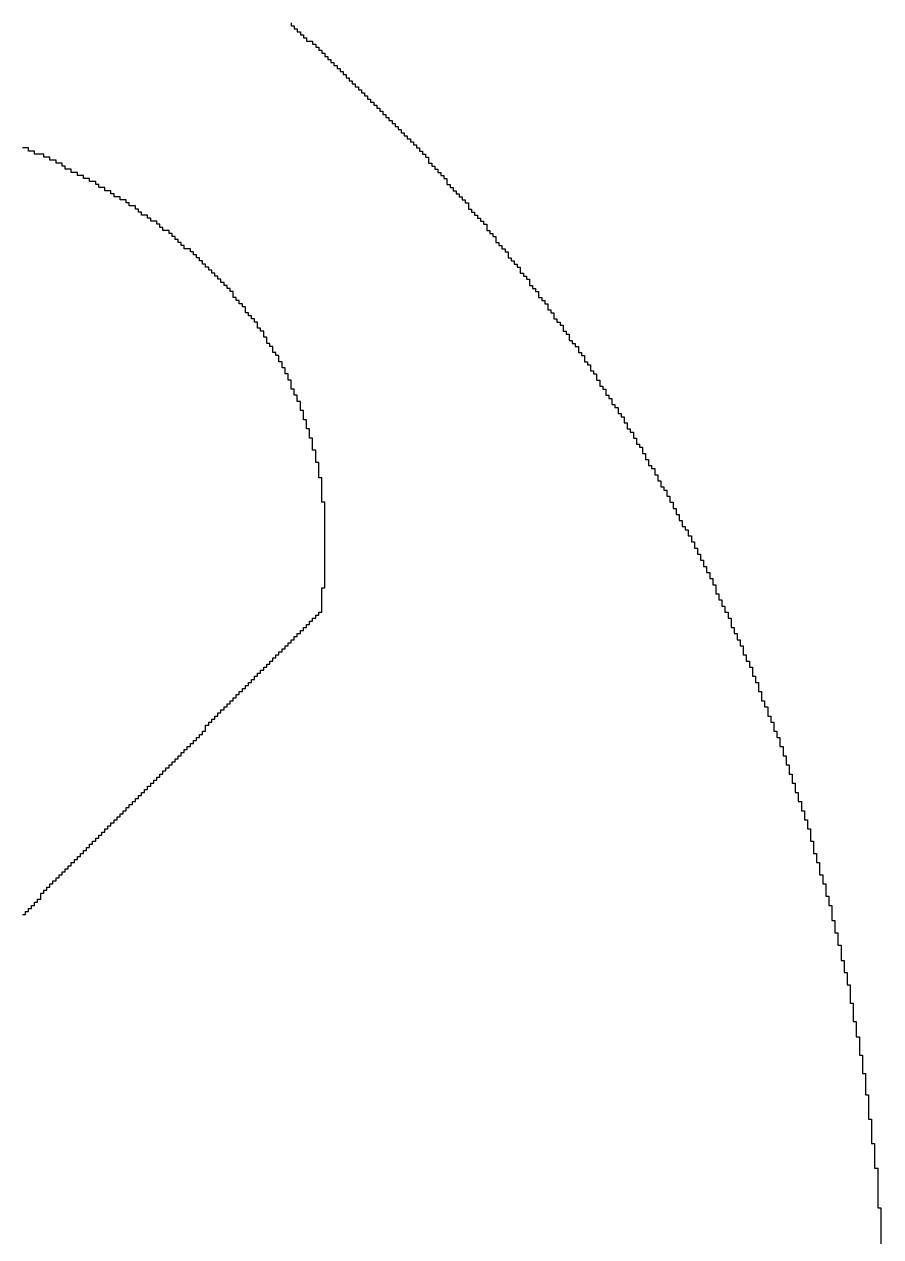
# Model space of a CAD drawing. Header units: millimetres. Extents: x -3.3 to 49.3, y -30.5 to 0.
# Drawn here: x 29.352 to 30.713, y -3.831 to -1.904 of the extents above; entities that cross this region are included whole.
import ezdxf

# ---------------------------------------------------------------- set-up
doc = ezdxf.new("R2010")
doc.units = ezdxf.units.MM
doc.layers.add('TopOverlay', color=2, linetype='Continuous')

msp = doc.modelspace()

# ---------------------------------------------------------------- linework, layer by layer
at = {"layer": 'TopOverlay'}
for p, q in [((29.776, -1.9015), (29.776, -1.9063)), ((29.776, -1.9063), (29.7809, -1.9063)), ((29.7809, -1.9063), (29.7809, -1.9112)), ((29.7809, -1.9112), (29.7857, -1.9112)), ((29.7857, -1.9112), (29.7857, -1.916)), ((29.7857, -1.916), (29.7906, -1.916)), ((29.7906, -1.916), (29.7906, -1.9209)), ((29.7906, -1.9209), (29.7954, -1.9209)), ((29.7954, -1.9209), (29.7954, -1.9257)), ((29.7954, -1.9257), (29.8003, -1.9257)), ((29.8003, -1.9257), (29.8003, -1.9306)), ((29.8003, -1.9306), (29.81, -1.9306)), ((29.81, -1.9306), (29.81, -1.9354)), ((29.81, -1.9354), (29.8149, -1.9354)), ((29.8149, -1.9354), (29.8149, -1.9403)), ((29.8149, -1.9403), (29.8197, -1.9403)), ((29.8197, -1.9403), (29.8197, -1.9451)), ((29.8197, -1.9451), (29.8246, -1.9451)), ((29.8246, -1.9451), (29.8246, -1.95)), ((29.8246, -1.95), (29.8294, -1.95)), ((29.8294, -1.95), (29.8294, -1.9549)), ((29.8294, -1.9549), (29.8343, -1.9549)), ((29.8343, -1.9549), (29.8343, -1.9597)), ((29.8343, -1.9597), (29.8391, -1.9597)), ((29.8391, -1.9597), (29.8391, -1.9646)), ((29.8391, -1.9646), (29.844, -1.9646)), ((29.844, -1.9646), (29.844, -1.9694)), ((29.844, -1.9694), (29.8488, -1.9694)), ((29.8488, -1.9694), (29.8488, -1.9743)), ((29.8488, -1.9743), (29.8537, -1.9743)), ((29.8537, -1.9743), (29.8537, -1.9791)), ((29.8537, -1.9791), (29.8585, -1.9791)), ((29.8585, -1.9791), (29.8585, -1.984)), ((29.8585, -1.984), (29.8634, -1.984)), ((29.8634, -1.984), (29.8634, -1.9888)), ((29.8634, -1.9888), (29.8682, -1.9888)), ((29.8682, -1.9888), (29.8682, -1.9937)), ((29.8682, -1.9937), (29.8731, -1.9937)), ((29.8731, -1.9937), (29.8731, -1.9985)), ((29.8731, -1.9985), (29.8779, -1.9985)), ((29.8779, -1.9985), (29.8779, -2.0034)), ((29.8779, -2.0034), (29.8828, -2.0034)), ((29.8828, -2.0034), (29.8828, -2.0082)), ((29.8828, -2.0082), (29.8876, -2.0082)), ((29.8876, -2.0082), (29.8876, -2.0131)), ((29.8876, -2.0131), (29.8925, -2.0131)), ((29.8925, -2.0131), (29.8925, -2.0179)), ((29.8925, -2.0179), (29.8974, -2.0179)), ((29.8974, -2.0179), (29.8974, -2.0228)), ((29.8974, -2.0228), (29.9022, -2.0228)), ((29.9022, -2.0228), (29.9022, -2.0276)), ((29.9022, -2.0276), (29.9071, -2.0276)), ((29.9071, -2.0276), (29.9071, -2.0325)), ((29.9071, -2.0325), (29.9119, -2.0325)), ((29.9119, -2.0325), (29.9119, -2.0374)), ((29.9119, -2.0374), (29.9168, -2.0374)), ((29.9168, -2.0374), (29.9168, -2.0422)), ((29.9168, -2.0422), (29.9216, -2.0422)), ((29.9216, -2.0422), (29.9216, -2.0471)), ((29.9216, -2.0471), (29.9265, -2.0471)), ((29.9265, -2.0471), (29.9265, -2.0519)), ((29.9265, -2.0519), (29.9313, -2.0519)), ((29.9313, -2.0519), (29.9313, -2.0568)), ((29.9313, -2.0568), (29.9362, -2.0568)), ((29.9362, -2.0568), (29.9362, -2.0616)), ((29.9362, -2.0616), (29.941, -2.0616)), ((29.941, -2.0616), (29.941, -2.0665)), ((29.941, -2.0665), (29.9459, -2.0665)), ((29.9459, -2.0665), (29.9459, -2.0713)), ((29.9459, -2.0713), (29.9507, -2.0713)), ((29.9507, -2.0713), (29.9507, -2.0762)), ((29.9507, -2.0762), (29.9556, -2.0762)), ((29.9556, -2.0762), (29.9556, -2.081)), ((29.9556, -2.081), (29.9604, -2.081)), ((29.9604, -2.081), (29.9604, -2.0859)), ((29.9604, -2.0859), (29.9653, -2.0859)), ((29.9653, -2.0859), (29.9653, -2.0907)), ((29.9653, -2.0907), (29.9701, -2.0907)), ((29.9701, -2.0907), (29.9701, -2.0956)), ((29.9701, -2.0956), (29.975, -2.0956)), ((29.975, -2.0956), (29.975, -2.1004)), ((29.3587, -2.1004), (29.349, -2.1004)), ((29.3587, -2.1053), (29.3587, -2.1004)), ((29.3684, -2.1053), (29.3587, -2.1053)), ((29.3684, -2.1101), (29.3684, -2.1053)), ((29.3829, -2.1101), (29.3684, -2.1101)), ((29.3829, -2.115), (29.3829, -2.1101)), ((29.3926, -2.115), (29.3829, -2.115)), ((29.3926, -2.1199), (29.3926, -2.115)), ((29.975, -2.1004), (29.9799, -2.1004)), ((29.9799, -2.1004), (29.9799, -2.1053)), ((29.9799, -2.1053), (29.9847, -2.1053)), ((29.9847, -2.1053), (29.9847, -2.1101)), ((29.9847, -2.1101), (29.9896, -2.1101)), ((29.9896, -2.1101), (29.9896, -2.115)), ((29.9896, -2.115), (29.9944, -2.115)), ((29.9944, -2.115), (29.9944, -2.1247)), ((29.4024, -2.1199), (29.3926, -2.1199)), ((29.4024, -2.1247), (29.4024, -2.1199)), ((29.4121, -2.1247), (29.4024, -2.1247)), ((29.4121, -2.1296), (29.4121, -2.1247)), ((29.4169, -2.1296), (29.4121, -2.1296)), ((29.4169, -2.1344), (29.4169, -2.1296)), ((29.4266, -2.1344), (29.4169, -2.1344)), ((29.4266, -2.1393), (29.4266, -2.1344)), ((29.9944, -2.1247), (29.9993, -2.1247)), ((29.9993, -2.1247), (29.9993, -2.1296)), ((29.9993, -2.1296), (30.0041, -2.1296)), ((30.0041, -2.1296), (30.0041, -2.1344)), ((30.0041, -2.1344), (30.009, -2.1344)), ((30.009, -2.1344), (30.009, -2.1393)), ((29.4363, -2.1393), (29.4266, -2.1393)), ((29.4363, -2.1441), (29.4363, -2.1393)), ((29.446, -2.1441), (29.4363, -2.1441)), ((29.446, -2.149), (29.446, -2.1441)), ((29.4557, -2.149), (29.446, -2.149)), ((29.4557, -2.1538), (29.4557, -2.149)), ((29.4654, -2.1538), (29.4557, -2.1538)), ((29.4654, -2.1587), (29.4654, -2.1538)), ((30.009, -2.1393), (30.0138, -2.1393)), ((30.0138, -2.1393), (30.0138, -2.1441)), ((30.0138, -2.1441), (30.0187, -2.1441)), ((30.0187, -2.1441), (30.0187, -2.149)), ((30.0187, -2.149), (30.0235, -2.149)), ((30.0235, -2.149), (30.0235, -2.1587)), ((29.4703, -2.1587), (29.4654, -2.1587)), ((29.4703, -2.1635), (29.4703, -2.1587)), ((29.48, -2.1635), (29.4703, -2.1635)), ((29.48, -2.1684), (29.48, -2.1635)), ((29.4897, -2.1684), (29.48, -2.1684)), ((29.4897, -2.1732), (29.4897, -2.1684)), ((29.4946, -2.1732), (29.4897, -2.1732)), ((29.4946, -2.1781), (29.4946, -2.1732)), ((30.0235, -2.1587), (30.0284, -2.1587)), ((30.0284, -2.1587), (30.0284, -2.1635)), ((30.0284, -2.1635), (30.0332, -2.1635)), ((30.0332, -2.1635), (30.0332, -2.1684)), ((30.0332, -2.1684), (30.0381, -2.1684)), ((30.0381, -2.1684), (30.0381, -2.1732)), ((30.0381, -2.1732), (30.0429, -2.1732)), ((30.0429, -2.1732), (30.0429, -2.1781)), ((29.5043, -2.1781), (29.4946, -2.1781)), ((29.5043, -2.1829), (29.5043, -2.1781)), ((29.514, -2.1829), (29.5043, -2.1829)), ((29.514, -2.1878), (29.514, -2.1829)), ((29.5188, -2.1878), (29.514, -2.1878)), ((29.5188, -2.1926), (29.5188, -2.1878)), ((29.5285, -2.1926), (29.5188, -2.1926)), ((29.5285, -2.1975), (29.5285, -2.1926)), ((30.0429, -2.1781), (30.0478, -2.1781)), ((30.0478, -2.1781), (30.0478, -2.1829)), ((30.0478, -2.1829), (30.0526, -2.1829)), ((30.0526, -2.1829), (30.0526, -2.1878)), ((30.0526, -2.1878), (30.0575, -2.1878)), ((30.0575, -2.1878), (30.0575, -2.1975)), ((29.5334, -2.1975), (29.5285, -2.1975)), ((29.5334, -2.2024), (29.5334, -2.1975)), ((29.5382, -2.2024), (29.5334, -2.2024)), ((29.5382, -2.2072), (29.5382, -2.2024)), ((29.5479, -2.2072), (29.5382, -2.2072)), ((29.5479, -2.2121), (29.5479, -2.2072)), ((29.5528, -2.2121), (29.5479, -2.2121)), ((29.5528, -2.2169), (29.5528, -2.2121)), ((30.0575, -2.1975), (30.0624, -2.1975)), ((30.0624, -2.1975), (30.0624, -2.2024)), ((30.0624, -2.2024), (30.0672, -2.2024)), ((30.0672, -2.2024), (30.0672, -2.2072)), ((30.0672, -2.2072), (30.0721, -2.2072)), ((30.0721, -2.2072), (30.0721, -2.2121)), ((30.0721, -2.2121), (30.0769, -2.2121)), ((30.0769, -2.2121), (30.0769, -2.2169)), ((29.5625, -2.2169), (29.5528, -2.2169)), ((29.5625, -2.2218), (29.5625, -2.2169)), ((29.5674, -2.2218), (29.5625, -2.2218)), ((29.5674, -2.2266), (29.5674, -2.2218)), ((29.5722, -2.2266), (29.5674, -2.2266)), ((29.5722, -2.2315), (29.5722, -2.2266)), ((29.5819, -2.2315), (29.5722, -2.2315)), ((29.5819, -2.2363), (29.5819, -2.2315)), ((30.0769, -2.2169), (30.0818, -2.2169)), ((30.0818, -2.2169), (30.0818, -2.2218)), ((30.0818, -2.2218), (30.0866, -2.2218)), ((30.0866, -2.2218), (30.0866, -2.2315)), ((30.0866, -2.2315), (30.0915, -2.2315)), ((30.0915, -2.2315), (30.0915, -2.2363)), ((29.5868, -2.2363), (29.5819, -2.2363)), ((29.5868, -2.2412), (29.5868, -2.2363)), ((29.5916, -2.2412), (29.5868, -2.2412)), ((29.5916, -2.246), (29.5916, -2.2412)), ((29.5965, -2.246), (29.5916, -2.246)), ((29.5965, -2.2509), (29.5965, -2.246)), ((29.6013, -2.2509), (29.5965, -2.2509)), ((29.6013, -2.2557), (29.6013, -2.2509)), ((30.0915, -2.2363), (30.0963, -2.2363)), ((30.0963, -2.2363), (30.0963, -2.2412)), ((30.0963, -2.2412), (30.1012, -2.2412)), ((30.1012, -2.2412), (30.1012, -2.2509)), ((30.1012, -2.2509), (30.106, -2.2509)), ((30.106, -2.2509), (30.106, -2.2557)), ((29.6062, -2.2557), (29.6013, -2.2557)), ((29.6062, -2.2606), (29.6062, -2.2557)), ((29.6159, -2.2606), (29.6062, -2.2606)), ((29.6159, -2.2654), (29.6159, -2.2606)), ((29.6207, -2.2654), (29.6159, -2.2654)), ((29.6207, -2.2703), (29.6207, -2.2654)), ((29.6256, -2.2703), (29.6207, -2.2703)), ((29.6256, -2.2751), (29.6256, -2.2703)), ((30.106, -2.2557), (30.1109, -2.2557)), ((30.1109, -2.2557), (30.1109, -2.2606)), ((30.1109, -2.2606), (30.1157, -2.2606)), ((30.1157, -2.2606), (30.1157, -2.2654)), ((30.1157, -2.2654), (30.1206, -2.2654)), ((30.1206, -2.2654), (30.1206, -2.2751)), ((29.6304, -2.2751), (29.6256, -2.2751)), ((29.6304, -2.28), (29.6304, -2.2751)), ((29.6353, -2.28), (29.6304, -2.28)), ((29.6353, -2.2849), (29.6353, -2.28)), ((29.6401, -2.2849), (29.6353, -2.2849)), ((29.6401, -2.2897), (29.6401, -2.2849)), ((29.645, -2.2897), (29.6401, -2.2897)), ((29.645, -2.2946), (29.645, -2.2897)), ((30.1206, -2.2751), (30.1254, -2.2751)), ((30.1254, -2.2751), (30.1254, -2.28)), ((30.1254, -2.28), (30.1303, -2.28)), ((30.1303, -2.28), (30.1303, -2.2849)), ((30.1303, -2.2849), (30.1351, -2.2849)), ((30.1351, -2.2849), (30.1351, -2.2897)), ((30.1351, -2.2897), (30.14, -2.2897)), ((30.14, -2.2897), (30.14, -2.2994)), ((29.6499, -2.2946), (29.645, -2.2946)), ((29.6499, -2.2994), (29.6499, -2.2946)), ((29.6547, -2.2994), (29.6499, -2.2994)), ((29.6547, -2.3043), (29.6547, -2.2994)), ((29.6596, -2.3043), (29.6547, -2.3043)), ((29.6596, -2.3091), (29.6596, -2.3043)), ((29.6644, -2.3091), (29.6596, -2.3091)), ((29.6644, -2.314), (29.6644, -2.3091)), ((30.14, -2.2994), (30.1449, -2.2994)), ((30.1449, -2.2994), (30.1449, -2.3043)), ((30.1449, -2.3043), (30.1497, -2.3043)), ((30.1497, -2.3043), (30.1497, -2.3091)), ((30.1497, -2.3091), (30.1546, -2.3091)), ((30.1546, -2.3091), (30.1546, -2.3188)), ((29.6693, -2.314), (29.6644, -2.314)), ((29.6693, -2.3188), (29.6693, -2.314)), ((29.6741, -2.3188), (29.6693, -2.3188)), ((29.6741, -2.3237), (29.6741, -2.3188)), ((29.679, -2.3237), (29.6741, -2.3237)), ((29.679, -2.3285), (29.679, -2.3237)), ((29.6838, -2.3285), (29.679, -2.3285)), ((29.6838, -2.3382), (29.6838, -2.3285)), ((30.1546, -2.3188), (30.1594, -2.3188)), ((30.1594, -2.3188), (30.1594, -2.3237)), ((30.1594, -2.3237), (30.1643, -2.3237)), ((30.1643, -2.3237), (30.1643, -2.3285)), ((30.1643, -2.3285), (30.1691, -2.3285)), ((30.1691, -2.3285), (30.1691, -2.3382)), ((29.6887, -2.3382), (29.6838, -2.3382)), ((29.6887, -2.3431), (29.6887, -2.3382)), ((29.6935, -2.3431), (29.6887, -2.3431)), ((29.6935, -2.3479), (29.6935, -2.3431)), ((29.6984, -2.3479), (29.6935, -2.3479)), ((29.6984, -2.3528), (29.6984, -2.3479)), ((30.1691, -2.3382), (30.174, -2.3382)), ((30.174, -2.3382), (30.174, -2.3431)), ((30.174, -2.3431), (30.1788, -2.3431)), ((30.1788, -2.3431), (30.1788, -2.3479)), ((30.1788, -2.3479), (30.1837, -2.3479)), ((30.1837, -2.3479), (30.1837, -2.3576)), ((29.7032, -2.3528), (29.6984, -2.3528)), ((29.7032, -2.3625), (29.7032, -2.3528)), ((29.7081, -2.3625), (29.7032, -2.3625)), ((29.7081, -2.3674), (29.7081, -2.3625)), ((29.7129, -2.3674), (29.7081, -2.3674)), ((29.7129, -2.3722), (29.7129, -2.3674)), ((30.1837, -2.3576), (30.1885, -2.3576)), ((30.1885, -2.3576), (30.1885, -2.3625)), ((30.1885, -2.3625), (30.1934, -2.3625)), ((30.1934, -2.3625), (30.1934, -2.3722)), ((29.7178, -2.3722), (29.7129, -2.3722)), ((29.7178, -2.3771), (29.7178, -2.3722)), ((29.7226, -2.3771), (29.7178, -2.3771)), ((29.7226, -2.3868), (29.7226, -2.3771)), ((29.7275, -2.3868), (29.7226, -2.3868)), ((29.7275, -2.3916), (29.7275, -2.3868)), ((30.1934, -2.3722), (30.1982, -2.3722)), ((30.1982, -2.3722), (30.1982, -2.3771)), ((30.1982, -2.3771), (30.2031, -2.3771)), ((30.2031, -2.3771), (30.2031, -2.3819)), ((30.2031, -2.3819), (30.2079, -2.3819)), ((30.2079, -2.3819), (30.2079, -2.3916)), ((29.7324, -2.3916), (29.7275, -2.3916)), ((29.7324, -2.4013), (29.7324, -2.3916)), ((29.7372, -2.4013), (29.7324, -2.4013)), ((29.7372, -2.411), (29.7372, -2.4013)), ((30.2079, -2.3916), (30.2128, -2.3916)), ((30.2128, -2.3916), (30.2128, -2.3965)), ((30.2128, -2.3965), (30.2176, -2.3965)), ((30.2176, -2.3965), (30.2176, -2.4062)), ((30.2176, -2.4062), (30.2225, -2.4062)), ((30.2225, -2.4062), (30.2225, -2.411)), ((29.7421, -2.411), (29.7372, -2.411)), ((29.7421, -2.4159), (29.7421, -2.411)), ((29.7469, -2.4159), (29.7421, -2.4159)), ((29.7469, -2.4256), (29.7469, -2.4159)), ((29.7518, -2.4256), (29.7469, -2.4256)), ((29.7518, -2.4304), (29.7518, -2.4256)), ((30.2225, -2.411), (30.2274, -2.411)), ((30.2274, -2.411), (30.2274, -2.4159)), ((30.2274, -2.4159), (30.2322, -2.4159)), ((30.2322, -2.4159), (30.2322, -2.4256)), ((30.2322, -2.4256), (30.2371, -2.4256)), ((30.2371, -2.4256), (30.2371, -2.4304)), ((29.7566, -2.4304), (29.7518, -2.4304)), ((29.7566, -2.4401), (29.7566, -2.4304)), ((29.7615, -2.4401), (29.7566, -2.4401)), ((29.7615, -2.4499), (29.7615, -2.4401)), ((30.2371, -2.4304), (30.2419, -2.4304)), ((30.2419, -2.4304), (30.2419, -2.4401)), ((30.2419, -2.4401), (30.2468, -2.4401)), ((30.2468, -2.4401), (30.2468, -2.445)), ((30.2468, -2.445), (30.2516, -2.445)), ((30.2516, -2.445), (30.2516, -2.4547)), ((29.7663, -2.4499), (29.7615, -2.4499)), ((29.7663, -2.4596), (29.7663, -2.4499)), ((29.7712, -2.4596), (29.7663, -2.4596)), ((29.7712, -2.4693), (29.7712, -2.4596)), ((30.2516, -2.4547), (30.2565, -2.4547)), ((30.2565, -2.4547), (30.2565, -2.4596)), ((30.2565, -2.4596), (30.2613, -2.4596)), ((30.2613, -2.4596), (30.2613, -2.4693)), ((29.776, -2.4693), (29.7712, -2.4693)), ((29.776, -2.4838), (29.776, -2.4693)), ((29.7809, -2.4838), (29.776, -2.4838)), ((29.7809, -2.4935), (29.7809, -2.4838)), ((30.2613, -2.4693), (30.2662, -2.4693)), ((30.2662, -2.4693), (30.2662, -2.479)), ((30.2662, -2.479), (30.271, -2.479)), ((30.271, -2.479), (30.271, -2.4838)), ((30.271, -2.4838), (30.2759, -2.4838)), ((30.2759, -2.4838), (30.2759, -2.4935)), ((29.7857, -2.4935), (29.7809, -2.4935)), ((29.7857, -2.5032), (29.7857, -2.4935)), ((29.7906, -2.5032), (29.7857, -2.5032)), ((29.7906, -2.5178), (29.7906, -2.5032)), ((30.2759, -2.4935), (30.2807, -2.4935)), ((30.2807, -2.4935), (30.2807, -2.4984)), ((30.2807, -2.4984), (30.2856, -2.4984)), ((30.2856, -2.4984), (30.2856, -2.5081)), ((29.7954, -2.5178), (29.7906, -2.5178)), ((29.7954, -2.5324), (29.7954, -2.5178)), ((30.2856, -2.5081), (30.2904, -2.5081)), ((30.2904, -2.5081), (30.2904, -2.5129)), ((30.2904, -2.5129), (30.2953, -2.5129)), ((30.2953, -2.5129), (30.2953, -2.5226)), ((30.2953, -2.5226), (30.3001, -2.5226)), ((30.3001, -2.5226), (30.3001, -2.5275)), ((29.8003, -2.5324), (29.7954, -2.5324)), ((29.8003, -2.5469), (29.8003, -2.5324)), ((30.3001, -2.5275), (30.305, -2.5275)), ((30.305, -2.5275), (30.305, -2.5372)), ((30.305, -2.5372), (30.3099, -2.5372)), ((30.3099, -2.5372), (30.3099, -2.5469)), ((29.8051, -2.5469), (29.8003, -2.5469)), ((29.8051, -2.5615), (29.8051, -2.5469)), ((29.81, -2.5615), (29.8051, -2.5615)), ((29.81, -2.5809), (29.81, -2.5615)), ((30.3099, -2.5469), (30.3147, -2.5469)), ((30.3147, -2.5469), (30.3147, -2.5518)), ((30.3147, -2.5518), (30.3196, -2.5518)), ((30.3196, -2.5518), (30.3196, -2.5615)), ((30.3196, -2.5615), (30.3244, -2.5615)), ((30.3244, -2.5615), (30.3244, -2.5712)), ((29.8149, -2.5809), (29.81, -2.5809)), ((29.8149, -2.6003), (29.8149, -2.5809)), ((30.3244, -2.5712), (30.3293, -2.5712)), ((30.3293, -2.5712), (30.3293, -2.576)), ((30.3293, -2.576), (30.3341, -2.576)), ((30.3341, -2.576), (30.3341, -2.5857)), ((29.8197, -2.6003), (29.8149, -2.6003)), ((29.8197, -2.6246), (29.8197, -2.6003)), ((30.3341, -2.5857), (30.339, -2.5857)), ((30.339, -2.5857), (30.339, -2.5954)), ((30.339, -2.5954), (30.3438, -2.5954)), ((30.3438, -2.5954), (30.3438, -2.6051)), ((30.3438, -2.6051), (30.3487, -2.6051)), ((30.3487, -2.6051), (30.3487, -2.61)), ((30.3487, -2.61), (30.3535, -2.61)), ((30.3535, -2.61), (30.3535, -2.6197)), ((30.3535, -2.6197), (30.3584, -2.6197)), ((30.3584, -2.6197), (30.3584, -2.6294)), ((29.8246, -2.6246), (29.8197, -2.6246)), ((29.8246, -2.6634), (29.8246, -2.6246)), ((30.3584, -2.6294), (30.3632, -2.6294)), ((30.3632, -2.6294), (30.3632, -2.6391)), ((30.3632, -2.6391), (30.3681, -2.6391)), ((30.3681, -2.6391), (30.3681, -2.644)), ((30.3681, -2.644), (30.3729, -2.644)), ((30.3729, -2.644), (30.3729, -2.6537)), ((30.3729, -2.6537), (30.3778, -2.6537)), ((30.3778, -2.6537), (30.3778, -2.6634)), ((29.8294, -2.6634), (29.8246, -2.6634)), ((29.8294, -2.7993), (29.8294, -2.6634)), ((30.3778, -2.6634), (30.3826, -2.6634)), ((30.3826, -2.6634), (30.3826, -2.6731)), ((30.3826, -2.6731), (30.3875, -2.6731)), ((30.3875, -2.6731), (30.3875, -2.6828)), ((30.3875, -2.6828), (30.3924, -2.6828)), ((30.3924, -2.6828), (30.3924, -2.6925)), ((30.3924, -2.6925), (30.3972, -2.6925)), ((30.3972, -2.6925), (30.3972, -2.7022)), ((30.3972, -2.7022), (30.4021, -2.7022)), ((30.4021, -2.7022), (30.4021, -2.7071)), ((30.4021, -2.7071), (30.4069, -2.7071)), ((30.4069, -2.7071), (30.4069, -2.7168)), ((30.4069, -2.7168), (30.4118, -2.7168)), ((30.4118, -2.7168), (30.4118, -2.7265)), ((30.4118, -2.7265), (30.4166, -2.7265)), ((30.4166, -2.7265), (30.4166, -2.7362)), ((30.4166, -2.7362), (30.4215, -2.7362)), ((30.4215, -2.7362), (30.4215, -2.7459)), ((30.4215, -2.7459), (30.4263, -2.7459)), ((30.4263, -2.7459), (30.4263, -2.7556)), ((30.4263, -2.7556), (30.4312, -2.7556)), ((30.4312, -2.7556), (30.4312, -2.7653)), ((30.4312, -2.7653), (30.436, -2.7653)), ((30.436, -2.7653), (30.436, -2.775)), ((30.436, -2.775), (30.4409, -2.775)), ((30.4409, -2.775), (30.4409, -2.7847)), ((30.4409, -2.7847), (30.4457, -2.7847)), ((30.4457, -2.7847), (30.4457, -2.7944)), ((29.8246, -2.8381), (29.8246, -2.7993)), ((29.8246, -2.7993), (29.8294, -2.7993)), ((30.4457, -2.7944), (30.4506, -2.7944)), ((30.4506, -2.7944), (30.4506, -2.809)), ((30.4506, -2.809), (30.4554, -2.809)), ((30.4554, -2.809), (30.4554, -2.8187)), ((30.4554, -2.8187), (30.4603, -2.8187)), ((30.4603, -2.8187), (30.4603, -2.8284)), ((30.4603, -2.8284), (30.4651, -2.8284)), ((30.4651, -2.8284), (30.4651, -2.8381)), ((29.81, -2.8526), (29.81, -2.8478)), ((29.81, -2.8478), (29.8149, -2.8478)), ((29.8149, -2.8478), (29.8149, -2.8429)), ((29.8149, -2.8429), (29.8197, -2.8429)), ((29.8197, -2.8429), (29.8197, -2.8381)), ((29.8197, -2.8381), (29.8246, -2.8381)), ((30.4651, -2.8381), (30.47, -2.8381)), ((30.47, -2.8381), (30.47, -2.8478)), ((30.47, -2.8478), (30.4749, -2.8478)), ((30.4749, -2.8478), (30.4749, -2.8624)), ((29.7906, -2.8721), (29.7906, -2.8672)), ((29.7906, -2.8672), (29.7954, -2.8672)), ((29.7954, -2.8672), (29.7954, -2.8624)), ((29.7954, -2.8624), (29.8003, -2.8624)), ((29.8003, -2.8624), (29.8003, -2.8575)), ((29.8003, -2.8575), (29.8051, -2.8575)), ((29.8051, -2.8575), (29.8051, -2.8526)), ((29.8051, -2.8526), (29.81, -2.8526)), ((30.4749, -2.8624), (30.4797, -2.8624)), ((30.4797, -2.8624), (30.4797, -2.8721)), ((29.7712, -2.8915), (29.7712, -2.8866)), ((29.7712, -2.8866), (29.776, -2.8866)), ((29.776, -2.8866), (29.776, -2.8818)), ((29.776, -2.8818), (29.7809, -2.8818)), ((29.7809, -2.8818), (29.7809, -2.8769)), ((29.7809, -2.8769), (29.7857, -2.8769)), ((29.7857, -2.8769), (29.7857, -2.8721)), ((29.7857, -2.8721), (29.7906, -2.8721)), ((30.4797, -2.8721), (30.4846, -2.8721)), ((30.4846, -2.8721), (30.4846, -2.8818)), ((30.4846, -2.8818), (30.4894, -2.8818)), ((30.4894, -2.8818), (30.4894, -2.8915)), ((29.7518, -2.9109), (29.7518, -2.906)), ((29.7518, -2.906), (29.7566, -2.906)), ((29.7566, -2.906), (29.7566, -2.9012)), ((29.7566, -2.9012), (29.7615, -2.9012)), ((29.7615, -2.9012), (29.7615, -2.8963)), ((29.7615, -2.8963), (29.7663, -2.8963)), ((29.7663, -2.8963), (29.7663, -2.8915)), ((29.7663, -2.8915), (29.7712, -2.8915)), ((30.4894, -2.8915), (30.4943, -2.8915)), ((30.4943, -2.8915), (30.4943, -2.906)), ((30.4943, -2.906), (30.4991, -2.906)), ((30.4991, -2.906), (30.4991, -2.9157)), ((29.7324, -2.9303), (29.7324, -2.9254)), ((29.7324, -2.9254), (29.7372, -2.9254)), ((29.7372, -2.9254), (29.7372, -2.9206)), ((29.7372, -2.9206), (29.7421, -2.9206)), ((29.7421, -2.9206), (29.7421, -2.9157)), ((29.7421, -2.9157), (29.7469, -2.9157)), ((29.7469, -2.9157), (29.7469, -2.9109)), ((29.7469, -2.9109), (29.7518, -2.9109)), ((30.4991, -2.9157), (30.504, -2.9157)), ((30.504, -2.9157), (30.504, -2.9254)), ((30.504, -2.9254), (30.5088, -2.9254)), ((30.5088, -2.9254), (30.5088, -2.94)), ((29.7129, -2.9497), (29.7129, -2.9449)), ((29.7129, -2.9449), (29.7178, -2.9449)), ((29.7178, -2.9449), (29.7178, -2.94)), ((29.7178, -2.94), (29.7226, -2.94)), ((29.7226, -2.94), (29.7226, -2.9351)), ((29.7226, -2.9351), (29.7275, -2.9351)), ((29.7275, -2.9351), (29.7275, -2.9303)), ((29.7275, -2.9303), (29.7324, -2.9303)), ((30.5088, -2.94), (30.5137, -2.94)), ((30.5137, -2.94), (30.5137, -2.9497)), ((29.6935, -2.9691), (29.6935, -2.9643)), ((29.6935, -2.9643), (29.6984, -2.9643)), ((29.6984, -2.9643), (29.6984, -2.9594)), ((29.6984, -2.9594), (29.7032, -2.9594)), ((29.7032, -2.9594), (29.7032, -2.9546)), ((29.7032, -2.9546), (29.7081, -2.9546)), ((29.7081, -2.9546), (29.7081, -2.9497)), ((29.7081, -2.9497), (29.7129, -2.9497)), ((30.5137, -2.9497), (30.5185, -2.9497)), ((30.5185, -2.9497), (30.5185, -2.9643)), ((30.5185, -2.9643), (30.5234, -2.9643)), ((30.5234, -2.9643), (30.5234, -2.9788)), ((29.6741, -2.9885), (29.6741, -2.9837)), ((29.6741, -2.9837), (29.679, -2.9837)), ((29.679, -2.9837), (29.679, -2.9788)), ((29.679, -2.9788), (29.6838, -2.9788)), ((29.6838, -2.9788), (29.6838, -2.974)), ((29.6838, -2.974), (29.6887, -2.974)), ((29.6887, -2.974), (29.6887, -2.9691)), ((29.6887, -2.9691), (29.6935, -2.9691)), ((30.5234, -2.9788), (30.5282, -2.9788)), ((30.5282, -2.9788), (30.5282, -2.9885)), ((29.6547, -3.0079), (29.6547, -3.0031)), ((29.6547, -3.0031), (29.6596, -3.0031)), ((29.6596, -3.0031), (29.6596, -2.9982)), ((29.6596, -2.9982), (29.6644, -2.9982)), ((29.6644, -2.9982), (29.6644, -2.9934)), ((29.6644, -2.9934), (29.6693, -2.9934)), ((29.6693, -2.9934), (29.6693, -2.9885)), ((29.6693, -2.9885), (29.6741, -2.9885)), ((30.5282, -2.9885), (30.5331, -2.9885)), ((30.5331, -2.9885), (30.5331, -3.0031)), ((30.5331, -3.0031), (30.5379, -3.0031)), ((30.5379, -3.0031), (30.5379, -3.0128)), ((29.6401, -3.0274), (29.6401, -3.0176)), ((29.6401, -3.0176), (29.645, -3.0176)), ((29.645, -3.0176), (29.645, -3.0128)), ((29.645, -3.0128), (29.6499, -3.0128)), ((29.6499, -3.0128), (29.6499, -3.0079)), ((29.6499, -3.0079), (29.6547, -3.0079)), ((30.5379, -3.0128), (30.5428, -3.0128)), ((30.5428, -3.0128), (30.5428, -3.0274)), ((29.6207, -3.0468), (29.6207, -3.0419)), ((29.6207, -3.0419), (29.6256, -3.0419)), ((29.6256, -3.0419), (29.6256, -3.0371)), ((29.6256, -3.0371), (29.6304, -3.0371)), ((29.6304, -3.0371), (29.6304, -3.0322)), ((29.6304, -3.0322), (29.6353, -3.0322)), ((29.6353, -3.0322), (29.6353, -3.0274)), ((29.6353, -3.0274), (29.6401, -3.0274)), ((30.5428, -3.0274), (30.5476, -3.0274)), ((30.5476, -3.0274), (30.5476, -3.0371)), ((30.5476, -3.0371), (30.5525, -3.0371)), ((30.5525, -3.0371), (30.5525, -3.0516)), ((29.6013, -3.0662), (29.6013, -3.0613)), ((29.6013, -3.0613), (29.6062, -3.0613)), ((29.6062, -3.0613), (29.6062, -3.0565)), ((29.6062, -3.0565), (29.611, -3.0565)), ((29.611, -3.0565), (29.611, -3.0516)), ((29.611, -3.0516), (29.6159, -3.0516)), ((29.6159, -3.0516), (29.6159, -3.0468)), ((29.6159, -3.0468), (29.6207, -3.0468)), ((30.5525, -3.0516), (30.5574, -3.0516)), ((30.5574, -3.0516), (30.5574, -3.0662)), ((29.5819, -3.0856), (29.5819, -3.0807)), ((29.5819, -3.0807), (29.5868, -3.0807)), ((29.5868, -3.0807), (29.5868, -3.0759)), ((29.5868, -3.0759), (29.5916, -3.0759)), ((29.5916, -3.0759), (29.5916, -3.071)), ((29.5916, -3.071), (29.5965, -3.071)), ((29.5965, -3.071), (29.5965, -3.0662)), ((29.5965, -3.0662), (29.6013, -3.0662)), ((30.5574, -3.0662), (30.5622, -3.0662)), ((30.5622, -3.0662), (30.5622, -3.0807)), ((30.5622, -3.0807), (30.5671, -3.0807)), ((30.5671, -3.0807), (30.5671, -3.0953)), ((29.5625, -3.105), (29.5625, -3.1001)), ((29.5625, -3.1001), (29.5674, -3.1001)), ((29.5674, -3.1001), (29.5674, -3.0953)), ((29.5674, -3.0953), (29.5722, -3.0953)), ((29.5722, -3.0953), (29.5722, -3.0904)), ((29.5722, -3.0904), (29.5771, -3.0904)), ((29.5771, -3.0904), (29.5771, -3.0856)), ((29.5771, -3.0856), (29.5819, -3.0856)), ((30.5671, -3.0953), (30.5719, -3.0953)), ((30.5719, -3.0953), (30.5719, -3.1099)), ((29.5431, -3.1244), (29.5431, -3.1196)), ((29.5431, -3.1196), (29.5479, -3.1196)), ((29.5479, -3.1196), (29.5479, -3.1147)), ((29.5479, -3.1147), (29.5528, -3.1147)), ((29.5528, -3.1147), (29.5528, -3.1099)), ((29.5528, -3.1099), (29.5576, -3.1099)), ((29.5576, -3.1099), (29.5576, -3.105)), ((29.5576, -3.105), (29.5625, -3.105)), ((30.5719, -3.1099), (30.5768, -3.1099)), ((30.5768, -3.1099), (30.5768, -3.1244)), ((29.5237, -3.1438), (29.5237, -3.139)), ((29.5237, -3.139), (29.5285, -3.139)), ((29.5285, -3.139), (29.5285, -3.1341)), ((29.5285, -3.1341), (29.5334, -3.1341)), ((29.5334, -3.1341), (29.5334, -3.1293)), ((29.5334, -3.1293), (29.5382, -3.1293)), ((29.5382, -3.1293), (29.5382, -3.1244)), ((29.5382, -3.1244), (29.5431, -3.1244)), ((30.5768, -3.1244), (30.5816, -3.1244)), ((30.5816, -3.1244), (30.5816, -3.139)), ((30.5816, -3.139), (30.5865, -3.139)), ((30.5865, -3.139), (30.5865, -3.1535)), ((29.5043, -3.1632), (29.5043, -3.1584)), ((29.5043, -3.1584), (29.5091, -3.1584)), ((29.5091, -3.1584), (29.5091, -3.1535)), ((29.5091, -3.1535), (29.514, -3.1535)), ((29.514, -3.1535), (29.514, -3.1487)), ((29.514, -3.1487), (29.5188, -3.1487)), ((29.5188, -3.1487), (29.5188, -3.1438)), ((29.5188, -3.1438), (29.5237, -3.1438)), ((30.5865, -3.1535), (30.5913, -3.1535)), ((30.5913, -3.1535), (30.5913, -3.1681)), ((29.4849, -3.1826), (29.4849, -3.1778)), ((29.4849, -3.1778), (29.4897, -3.1778)), ((29.4897, -3.1778), (29.4897, -3.1729)), ((29.4897, -3.1729), (29.4946, -3.1729)), ((29.4946, -3.1729), (29.4946, -3.1681)), ((29.4946, -3.1681), (29.4994, -3.1681)), ((29.4994, -3.1681), (29.4994, -3.1632)), ((29.4994, -3.1632), (29.5043, -3.1632)), ((30.5913, -3.1681), (30.5962, -3.1681)), ((30.5962, -3.1681), (30.5962, -3.1826)), ((29.4654, -3.2021), (29.4654, -3.1972)), ((29.4654, -3.1972), (29.4703, -3.1972)), ((29.4703, -3.1972), (29.4703, -3.1924)), ((29.4703, -3.1924), (29.4751, -3.1924)), ((29.4751, -3.1924), (29.4751, -3.1875)), ((29.4751, -3.1875), (29.48, -3.1875)), ((29.48, -3.1875), (29.48, -3.1826)), ((29.48, -3.1826), (29.4849, -3.1826)), ((30.5962, -3.1826), (30.601, -3.1826)), ((30.601, -3.1826), (30.601, -3.2021)), ((29.446, -3.2215), (29.446, -3.2166)), ((29.446, -3.2166), (29.4509, -3.2166)), ((29.4509, -3.2166), (29.4509, -3.2118)), ((29.4509, -3.2118), (29.4557, -3.2118)), ((29.4557, -3.2118), (29.4557, -3.2069)), ((29.4557, -3.2069), (29.4606, -3.2069)), ((29.4606, -3.2069), (29.4606, -3.2021)), ((29.4606, -3.2021), (29.4654, -3.2021)), ((30.601, -3.2021), (30.6059, -3.2021)), ((30.6059, -3.2021), (30.6059, -3.2215)), ((29.4266, -3.2409), (29.4266, -3.236)), ((29.4266, -3.236), (29.4315, -3.236)), ((29.4315, -3.236), (29.4315, -3.2312)), ((29.4315, -3.2312), (29.4363, -3.2312)), ((29.4363, -3.2312), (29.4363, -3.2263)), ((29.4363, -3.2263), (29.4412, -3.2263)), ((29.4412, -3.2263), (29.4412, -3.2215)), ((29.4412, -3.2215), (29.446, -3.2215)), ((30.6059, -3.2215), (30.6107, -3.2215)), ((30.6107, -3.2215), (30.6107, -3.236)), ((30.6107, -3.236), (30.6156, -3.236)), ((30.6156, -3.236), (30.6156, -3.2554)), ((29.4072, -3.2603), (29.4072, -3.2554)), ((29.4072, -3.2554), (29.4121, -3.2554)), ((29.4121, -3.2554), (29.4121, -3.2506)), ((29.4121, -3.2506), (29.4169, -3.2506)), ((29.4169, -3.2506), (29.4169, -3.2457)), ((29.4169, -3.2457), (29.4218, -3.2457)), ((29.4218, -3.2457), (29.4218, -3.2409)), ((29.4218, -3.2409), (29.4266, -3.2409)), ((30.6156, -3.2554), (30.6204, -3.2554)), ((30.6204, -3.2554), (30.6204, -3.27)), ((29.3878, -3.2797), (29.3878, -3.2749)), ((29.3878, -3.2749), (29.3926, -3.2749)), ((29.3926, -3.2749), (29.3926, -3.27)), ((29.3926, -3.27), (29.3975, -3.27)), ((29.3975, -3.27), (29.3975, -3.2651)), ((29.3975, -3.2651), (29.4024, -3.2651)), ((29.4024, -3.2651), (29.4024, -3.2603)), ((29.4024, -3.2603), (29.4072, -3.2603)), ((30.6204, -3.27), (30.6253, -3.27)), ((30.6253, -3.27), (30.6253, -3.2894)), ((29.3732, -3.2991), (29.3732, -3.2943)), ((29.3732, -3.2943), (29.3781, -3.2943)), ((29.3781, -3.2943), (29.3781, -3.2846)), ((29.3781, -3.2846), (29.3829, -3.2846)), ((29.3829, -3.2846), (29.3829, -3.2797)), ((29.3829, -3.2797), (29.3878, -3.2797)), ((30.6253, -3.2894), (30.6301, -3.2894)), ((30.6301, -3.2894), (30.6301, -3.304)), ((29.3538, -3.3185), (29.3538, -3.3137)), ((29.3538, -3.3137), (29.3587, -3.3137)), ((29.3587, -3.3137), (29.3587, -3.3088)), ((29.3587, -3.3088), (29.3635, -3.3088)), ((29.3635, -3.3088), (29.3635, -3.304)), ((29.3635, -3.304), (29.3684, -3.304)), ((29.3684, -3.304), (29.3684, -3.2991)), ((29.3684, -3.2991), (29.3732, -3.2991)), ((30.6301, -3.304), (30.635, -3.304)), ((30.635, -3.304), (30.635, -3.3282)), ((29.349, -3.3185), (29.3538, -3.3185)), ((30.635, -3.3282), (30.6399, -3.3282)), ((30.6399, -3.3282), (30.6399, -3.3476)), ((30.6399, -3.3476), (30.6447, -3.3476)), ((30.6447, -3.3476), (30.6447, -3.3671)), ((30.6447, -3.3671), (30.6496, -3.3671)), ((30.6496, -3.3671), (30.6496, -3.3913)), ((30.6496, -3.3913), (30.6544, -3.3913)), ((30.6544, -3.3913), (30.6544, -3.4107)), ((30.6544, -3.4107), (30.6593, -3.4107)), ((30.6593, -3.4107), (30.6593, -3.4301)), ((30.6593, -3.4301), (30.6641, -3.4301)), ((30.6641, -3.4301), (30.6641, -3.4593)), ((30.6641, -3.4593), (30.669, -3.4593)), ((30.669, -3.4593), (30.669, -3.4884)), ((30.669, -3.4884), (30.6738, -3.4884)), ((30.6738, -3.4884), (30.6738, -3.5126)), ((30.6738, -3.5126), (30.6787, -3.5126)), ((30.6787, -3.5126), (30.6787, -3.5418)), ((30.6787, -3.5418), (30.6835, -3.5418)), ((30.6835, -3.5418), (30.6835, -3.5709)), ((30.6835, -3.5709), (30.6884, -3.5709)), ((30.6884, -3.5709), (30.6884, -3.6049)), ((30.6884, -3.6049), (30.6932, -3.6049)), ((30.6932, -3.6049), (30.6932, -3.6437)), ((30.6932, -3.6437), (30.6981, -3.6437)), ((30.6981, -3.6437), (30.6981, -3.6825)), ((30.6981, -3.6825), (30.7029, -3.6825)), ((30.7029, -3.6825), (30.7029, -3.7213)), ((30.7029, -3.7213), (30.7078, -3.7213)), ((30.7078, -3.7213), (30.7078, -3.7844)), ((30.7078, -3.7844), (30.7126, -3.7844)), ((30.7126, -3.7844), (30.7126, -3.8524))]:
    msp.add_line(p, q, dxfattribs=at)

doc.saveas('drawing.dxf')
